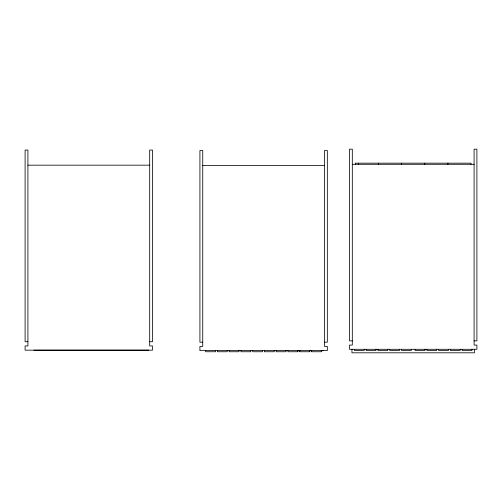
<?xml version="1.0" encoding="UTF-8"?>
<svg xmlns="http://www.w3.org/2000/svg" width="502" height="502" viewBox="0 0 502 502"><rect width="100%" height="100%" fill="white"/><g stroke="black" fill="none" stroke-linecap="round" stroke-linejoin="round"><path stroke-width="0.75" d="M352.31 164.292L474.089 164.292M27.911 165.164L149.69 165.164M202.733 165.622L324.512 165.622M352.31 340.858L349.492 340.858L349.492 149.188L352.31 149.188L352.31 345.075L349.492 345.075L349.492 349.298L476.9 349.298L476.9 345.075L474.089 345.075L474.089 149.188L476.9 149.188L476.9 340.858L474.089 340.858M27.911 341.73L25.1 341.73L25.1 150.06L27.911 150.06L27.911 345.947L25.1 345.947L25.1 350.17L152.508 350.17L152.508 345.947L149.69 345.947L149.69 150.06L152.508 150.06L152.508 341.73L149.69 341.73M202.733 342.188L199.922 342.188L199.922 150.518L202.733 150.518L202.733 346.405L199.922 346.405L199.922 350.622L327.323 350.622L327.323 346.405L324.512 346.405L324.512 150.518L327.323 150.518L327.323 342.188L324.512 342.188M297.749 350.904L300.096 350.904M309.489 350.904L311.836 350.904M321.236 350.904L323.583 350.622M474.44 349.298L474.44 352.812L351.958 352.812L351.958 349.298M471.98 349.298L471.98 350.421L462.135 350.421L462.135 349.298M471.064 164.292L471.064 163.169L355.328 163.169L355.328 164.292M460.221 349.298L460.221 350.421L450.376 350.421L450.376 349.298M448.468 349.298L448.468 350.421L438.622 350.421L438.622 349.298M447.916 163.169L447.916 164.292M436.709 349.298L436.709 350.421L426.863 350.421L426.863 349.298M424.956 349.298L424.956 350.421L415.11 350.421L415.11 349.298M424.774 163.169L424.774 164.292M411.282 349.298L411.282 350.421L401.443 350.421L401.443 349.298M401.625 163.169L401.625 164.292M399.529 349.298L399.529 350.421L389.684 350.421L389.684 349.298M387.77 349.298L387.77 350.421L377.931 350.421L377.931 349.298M378.477 163.169L378.477 164.292M376.017 349.298L376.017 350.421L366.171 350.421L366.171 349.298M364.264 349.298L364.264 350.421L354.418 350.421L354.418 349.298M358.353 163.169L358.353 164.292M321.28 350.622L321.28 351.745L311.441 351.745L311.441 350.622M309.527 350.622L309.527 351.745L299.681 351.745L299.681 350.622M297.768 350.622L297.768 351.745L287.928 351.745L287.928 350.622M286.014 350.622L286.014 351.745L276.169 351.745L276.169 350.622M274.255 350.622L274.255 351.745L264.416 351.745L264.416 350.622M262.502 350.622L262.502 351.745L252.657 351.745L252.657 350.622M250.749 350.622L250.749 351.745L240.904 351.745L240.904 350.622M238.99 350.622L238.99 351.745L229.144 351.745L229.144 350.622M227.237 350.622L227.237 351.745L217.391 351.745L217.391 350.622M215.477 350.622L215.477 351.745L205.632 351.745L205.632 350.622M148.761 350.17L33.872 350.17"/></g></svg>
